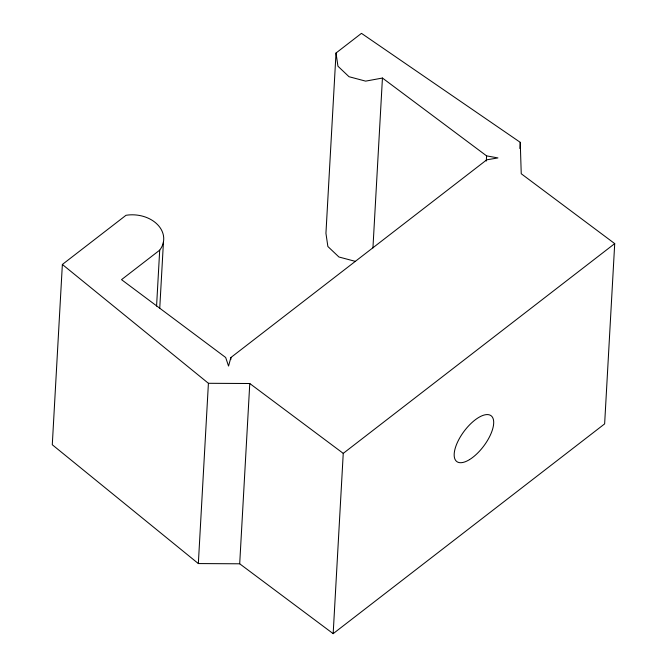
<?xml version="1.0" encoding="UTF-8"?>
<svg xmlns="http://www.w3.org/2000/svg" width="667" height="667" viewBox="0 0 667 667"><rect width="100%" height="100%" fill="white"/><g stroke="black" fill="none" stroke-linecap="round" stroke-linejoin="round"><path stroke-width="1" d="M156.57 306.095L159.705 250.15A30.574 23.178 3.2 0 0 157.604 224.662A30.574 23.178 3.2 0 0 126.005 215.291L62.364 264.465L52.284 444.747L198.341 563.565L239.695 563.798L333.167 633.65L604.635 423.887L614.716 243.613L521.244 173.754L520.252 142.338L361.472 33.35L336.018 53.018L325.938 233.3L327.872 246.498L338.928 256.995L355.544 261.414M159.755 308.079L163.465 241.771M198.341 563.565L208.412 383.292L62.364 264.465M230.774 359.588L230.89 357.52L486.718 159.838L497.932 157.921L486.593 155.878L382.441 78.039L365.624 81.132L349.008 76.713L337.952 66.216L336.018 53.018M239.695 563.798L249.775 383.517L208.412 383.292M333.167 633.65L343.247 453.368L614.716 243.613M372.936 247.957L382.441 78.039M486.301 161.055L486.593 155.878M519.901 148.549L520.252 142.338M230.89 357.52L228.548 366.075L225.671 357.487L121.519 279.648L159.705 250.15M249.775 383.517L343.247 453.368M469.526 459.605A28.614 12.289 -53.2 0 0 492.821 417.909A28.614 12.289 -53.2 0 0 459.471 438.377A28.614 12.289 -53.2 0 0 469.526 459.605"/></g></svg>
